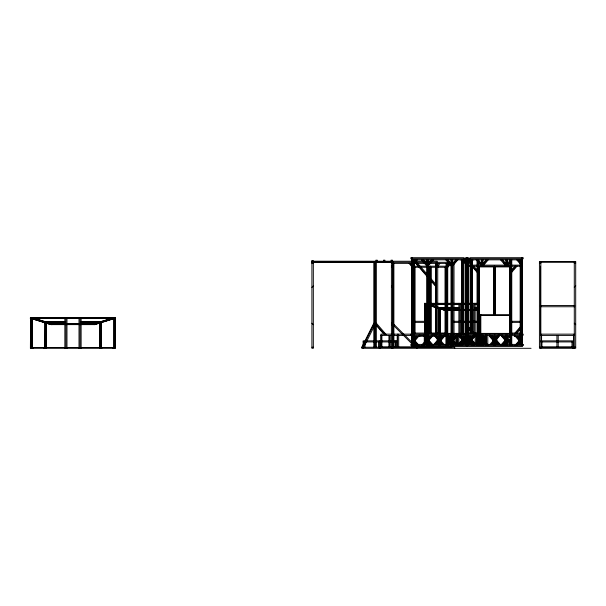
<?xml version="1.0" encoding="UTF-8"?>
<svg xmlns="http://www.w3.org/2000/svg" width="606" height="606" viewBox="0 0 606 606"><rect width="100%" height="100%" fill="white"/><g stroke="black" fill="none" stroke-linecap="round" stroke-linejoin="round"><path stroke-width="0.91" d="M114.201 347.556L114.208 318.612M313.181 261.209L313.181 260.466L311.908 260.466L311.908 348.298L313.325 348.298L313.325 262.3M392.968 347.238L392.953 261.239M30.989 318.203L31.156 317.483L51.881 323.899L51.715 324.611L31.891 318.483M31.52 318.203L31.686 317.483L52.464 323.907L52.245 324.611L52.464 323.907M51.078 324.611L94.794 324.611L115.572 318.188L115.352 317.476L30.52 317.483L30.353 318.203L51.078 324.611L51.245 323.899L65.91 323.899M440.873 308.787L446.274 310.461L446.44 309.742L428.419 304.167M30.618 317.514L30.398 348.298L115.473 348.298L115.352 317.483L94.574 323.907L80.068 323.899M31.315 318.506L31.686 317.483M44.041 322.445L44.261 321.741M45.261 348.298L45.48 322.112M50.162 324.339L50.381 323.627M438.282 308.31L438.502 307.606M439.342 308.325L439.562 307.613L458.886 307.613M439.297 333.398L439.517 307.916M444.198 310.143L444.418 309.439M446.274 310.461L446.493 309.749M531.053 348.298L361.767 348.298L361.767 347.238L363.448 343.92M365.1 340.61L373.804 323.21M362.539 347.238L363.373 345.571M364.623 343.064L373.804 324.718M364.6 345.571L374.19 326.384M436.509 265.867L437.759 263.368M438.509 263.368L436.509 267.367L437.737 267.367L439.736 263.368M413.178 262.33L415.345 259.822M413.883 262.33L415.511 260.451M416.64 259.822L413.178 263.83L413.883 263.83L417.352 259.822M427.556 264.36L431.48 259.822M429.949 262.413L431.071 261.118M432.782 259.822L427.556 265.86L428.26 265.86L433.487 259.822M447.569 265.239L449.197 263.368M447.736 265.867L449.364 263.989M447.736 267.367L450.046 264.701M451.932 264.36L455.863 259.822M454.326 262.413L456.007 260.474M457.159 259.822L451.932 265.86L452.644 265.86L457.871 259.822M470.112 259.822L467.938 262.33L468.65 262.33L470.817 259.822M472.119 259.822L468.65 263.83L467.938 263.83L470.256 261.163L470.203 333.209M416.761 336.269L414.595 338.769L415.299 338.769M418.057 336.269L414.595 340.269L415.299 340.269L418.769 336.269M486.247 259.822L482.323 264.36L483.027 264.36M484.709 262.413L486.391 260.474M487.55 259.822L482.323 265.86L482.323 259.822M483.027 265.86L488.254 259.822M421.412 345.465L426.639 339.436M428.26 338.769L430.427 336.269M422.708 345.465L426.639 340.936M429.51 338.14L430.593 336.891M423.42 345.465L426.783 341.579M428.972 340.269L432.442 336.269L432.442 335.201M433.835 344.405L437.305 340.398L438.714 340.398L435.252 344.405M434.54 344.405L438.009 340.398M441.1 337.08L442.183 335.83M440.456 338.769L442.622 336.269M441.713 337.875L442.865 336.542M441.706 338.14L442.789 336.891M436.547 344.405L438.714 341.905M510.623 259.822L506.699 264.36L507.404 264.36M509.654 261.769L510.775 260.474M510.767 261.163L506.699 265.86L506.699 259.822M507.404 265.86L510.313 262.504M445.789 345.465L451.015 339.436M511.623 270.079L514.986 266.193M447.077 344.799L448.819 342.784M452.644 338.769L454.811 336.269M447.092 345.465L451.015 340.936M511.767 270.73L515.691 266.193M453.894 338.14L454.977 336.891M513.964 268.875L515.706 266.867M447.796 345.465L451.159 341.579M511.767 272.23L516.994 266.193M456.818 336.269L453.349 340.269L452.644 340.269L456.113 336.269L456.113 335.201M458.03 344.405L461.499 340.398L462.211 340.398L458.742 344.405M459.446 344.405L462.34 341.072M460.749 344.405L461.833 343.155M460.166 345.465L465.393 339.436M461.469 345.465L465.393 340.936M462.173 345.465L465.544 341.579M470.112 336.269L467.938 338.769L468.65 338.769L470.817 336.269M468.521 339.602L470.256 337.603M468.65 340.269L472.119 336.269M471.673 337.08L473.294 335.201M471.703 338.542L474.596 335.201M475.301 335.201L471.839 339.209L472.544 339.209L476.013 335.201M482.694 337.519L483.777 336.269M478.498 342.784L480.24 340.777M482.861 338.14L484.489 336.269M478.596 344.17L480.278 342.231M482.899 339.602L485.785 336.269L485.785 335.201M478.748 344.822L480.429 342.875M494.344 338.14L495.973 336.269M494.511 338.769L496.678 336.269M490.019 344.405L492.913 341.072M498.791 335.201L495.329 339.209L496.746 339.209L500.208 335.201M494.511 340.269L497.98 336.269L497.98 335.201M491.322 344.405L492.943 342.526M496.034 339.209L499.503 335.201M492.027 344.405L493.11 343.155M507.078 337.519L508.161 336.269M500.556 345.465L505.783 339.436L506.487 339.436L501.26 345.465M506.699 338.769L508.866 336.269M507.275 339.602L510.169 336.269L501.601 336.269L501.601 335.201M502.563 345.465L506.487 340.936L505.783 340.936M514.933 333.08L520.16 327.043L520.865 327.043L515.638 333.08M519.039 329.846L520.16 328.55L520.865 328.55L516.941 333.08M514.933 345.465L520.16 339.436L520.865 339.436L515.638 345.465M516.941 345.465L520.865 340.936L520.16 340.936M311.908 287.388L313.325 285.888M574.283 287.236L575.7 285.729M93.566 323.899L93.733 324.611L93.513 323.907L114.292 317.483L114.511 318.195M94.634 324.339L113.557 318.483L113.277 317.802L81.128 317.802M114.087 318.483L94.263 324.611L94.097 323.899L114.822 317.483L114.989 318.203M411.55 259.822L522.493 259.822M461.014 260.247L463.128 260.247M467.817 260.247L469.415 260.247M471.127 260.247L473.028 260.247M311.908 261.209L412.163 261.239M413.807 261.239L437.206 261.239L437.206 262.3M392.953 262.3L311.908 262.269L411.928 262.3M414.489 262.3L454.015 262.3M539.423 262.3L575.7 262.3M311.908 263.368L313.325 263.368M391.4 263.368L392.817 263.368M392.968 263.368L411.679 263.368M413.224 263.368L425.011 263.368M429.457 263.368L449.334 263.368M454.015 263.368L454.72 263.368M539.423 263.368L540.84 263.368M574.283 263.368L575.7 263.368M467.938 265.133L520.865 265.133M391.4 265.867L392.817 265.867M413.8 266.193L446.334 266.193L446.334 333.08L413.8 333.08M467.938 266.193L520.865 266.193M478.823 266.905L510.676 266.905M413.8 267.254L446.334 267.254M391.4 267.367L392.817 267.367M391.4 285.888L392.817 285.888L391.4 287.388L392.817 287.388M428.48 303.326L465.635 303.326M468.408 303.326L470.264 303.326M477.005 303.326L473.036 303.326L473.036 333.398M427.677 303.644L458.886 303.644M461.007 303.606L465.635 303.606M468.408 303.606L470.264 303.606M475.165 303.644L477.051 303.644M429.207 304.038L458.886 304.038M461.007 304.045L465.635 304.045M468.408 304.045L470.264 304.045M475.165 304.038L477.013 304.038M428.366 304.356L458.886 304.356M461.007 304.326L465.635 304.326M468.408 304.326L470.264 304.326M475.165 304.356L477.013 304.356M540.355 305.477L574.768 305.477M540.355 306.75L574.768 306.75M475.165 307.613L476.998 307.613M440.577 307.924L458.886 307.924M475.165 307.924L476.99 307.924M443.062 308.325L458.886 308.325M475.165 308.325L477.02 308.325M439.183 308.431L438.653 308.431L438.653 333.398M439.297 308.628L439.827 308.628L439.827 333.398M441.282 308.636L458.886 308.636M475.165 308.636L477.013 308.636M450.841 309.439L445.478 309.439L445.258 310.143L458.886 310.143M452.629 309.439L458.886 309.439M461.007 309.416L465.635 309.416M468.408 309.416L470.264 309.416M475.165 309.439L476.945 309.439M465.635 309.689L452.69 309.749M468.408 309.689L470.264 309.689M473.036 309.689L476.93 309.749M450.917 309.749L445.38 309.742L424.654 303.326L424.435 304.038L445.213 310.461L450.781 310.461M461.007 310.136L465.635 310.136M468.408 310.136L470.264 310.136M475.165 310.143L476.975 310.143M452.576 310.461L465.635 310.431M468.408 310.431L470.264 310.431M473.036 310.461L476.96 310.461M479.437 314.681L510.828 314.681M480.293 315.423L510.184 315.423M64.85 317.802L32.701 317.802L32.482 318.506L64.85 318.506M66.971 317.756L79.007 317.756M66.971 318.476L79.007 318.476M81.128 318.506L113.496 318.506M413.178 321.301L427.344 321.301M451.932 321.301L466.105 321.301M467.938 321.301L470.635 321.301M472.241 321.301L477.619 321.301M511.896 321.301L520.16 321.301M45.526 321.771L64.85 321.771M81.128 321.771L100.452 321.771M64.85 322.081L46.541 322.081L46.321 348.298M81.128 322.081L99.437 322.081L99.657 348.298M413.178 322.362L427.344 322.362M451.932 322.362L466.105 322.362M467.938 322.362L470.635 322.362M472.241 322.362L477.619 322.362M511.896 322.362L520.16 322.362M100.831 322.581L101.361 322.581L101.361 347.556M45.261 322.816L64.85 322.793M81.128 322.793L100.717 322.786L100.717 348.298M391.4 323.21L392.817 323.21L416.837 347.238M51.449 323.589L64.85 323.589M66.971 323.574L79.007 323.574M81.128 323.589L94.528 323.589M65.91 323.846L80.068 323.846M391.4 324.718L392.817 324.718L415.337 347.238M467.938 333.08L477.748 333.08M511.767 333.08L520.865 333.08M424.541 333.398L465.635 333.398M468.408 333.398L470.264 333.398M477.036 333.398L474.097 333.398L474.097 303.326M478.823 333.436L479.437 333.436M480.293 333.398L510.184 333.398M477.748 334.141L380.871 334.141L380.871 340.936M478.664 334.141L510.85 334.141M511.426 334.141L523.205 334.141L523.205 335.201L452.621 335.201M540.84 334.141L574.283 334.141M427.192 335.201L410.838 335.201L410.838 334.141M428.237 335.201L451.568 335.201M380.871 335.413L392.014 335.413M393.589 335.413L412.05 335.413M419.617 335.413L424.344 335.413M431.911 335.413L434.176 335.413M444.206 335.413L448.364 335.413M540.84 335.413L574.283 335.413M419.678 335.535L424.344 335.535M432.108 335.535L434.608 335.535M444.243 335.535L446.751 335.535M427.2 336.269L413.671 336.269L413.671 339.883M428.237 336.269L435.843 336.285M436.062 335.201L436.062 336.269L446.751 336.285M448.258 335.201L448.258 336.269L451.584 336.269M452.621 336.269L457.439 336.269M466.143 336.269L460.893 336.269L460.893 335.201M467.021 336.269L473.15 336.269L473.15 335.201M476.604 336.269L477.316 336.269M478.808 336.269L485.785 336.269M489.413 335.201L489.413 336.269L497.98 336.269M520.372 336.269L514.244 336.269L514.244 335.201M467.817 336.694L469.415 336.694M492.883 338.769L493.587 338.769L491.421 336.269M505.071 338.769L505.783 338.769L503.616 336.269M467.938 339.436L468.65 339.436L473.877 345.465M478.664 339.436L482.111 339.436M506.699 339.436L510.85 339.436M480.694 340.269L481.399 340.269M478.664 340.496L482.111 340.496M506.699 340.496L510.85 340.496M392.211 340.867L363.161 340.867L363.161 348.298M393.302 340.867L397.036 340.867L397.036 347.238M540.84 340.867L573.049 340.867L573.049 348.298M413.883 340.936L413.178 340.936L417.102 345.465M452.644 340.936L451.932 340.936L455.863 345.465L455.81 336.269M363.161 341.928L392.211 341.928M393.302 341.928L397.036 341.928M496.034 341.905L495.329 341.905L497.496 344.405M540.84 341.928L573.049 341.928M464.65 343.7L465.84 343.7M468.211 343.7L469.392 343.7M451.606 344.405L410.838 344.405L410.838 345.465L523.205 345.465L523.205 344.405L482.323 344.405M452.644 344.405L455.417 344.405M456.826 344.405L476.983 344.405M478.013 344.405L480.778 344.405L480.778 339.883M381.242 347.026L395.339 347.026M398.324 347.026L451.682 347.026M541.582 347.026L573.541 347.026M311.908 347.238L313.325 347.238M361.767 347.238L454.72 347.238L454.72 348.298M539.423 347.238L573.049 347.238M574.283 347.238L575.7 347.238M30.398 347.556L115.473 347.556M426.738 303.644L424.654 303.326L424.488 304.045L425.026 304.045L425.192 303.326L445.91 309.742L445.743 310.461L428.624 305.159M429.154 305.159L438.168 307.946M32.421 318.483L38.731 320.43M40.534 320.991L43.231 321.824M45.935 322.665L51.343 324.339M574.283 323.21L575.7 324.718M311.908 323.21L313.325 324.718M518.698 259.822L520.865 262.33L520.16 262.33L519.077 261.08M517.403 259.822L520.865 263.83L520.16 263.83L516.691 259.822M502.563 259.822L506.487 264.36L505.783 264.36L501.851 259.822M503.586 262.504L505.904 265.186M500.556 259.822L505.783 265.86L505.783 259.822M478.179 259.822L481.55 263.708M478.596 261.118L481.399 264.36M479.202 262.504L480.369 263.845M476.172 259.822L477.339 261.163M478.498 262.504L481.399 265.86L481.399 259.822M473.824 266.193L477.748 270.73M475.922 269.435L477.043 270.73M472.521 266.193L477.748 272.23L477.043 272.23L471.816 266.193M463.938 259.822L465.56 261.701M463.226 259.822L465.393 262.33M461.923 259.822L465.393 263.83M517.282 336.269L519.448 338.769M517.115 336.891L518.206 338.14M515.986 336.269L519.448 340.269L518.744 340.269L515.274 336.269M447.796 259.822L451.159 263.708M447.092 259.822L451.015 264.36M447.66 261.163L449.402 263.178M445.789 259.822L451.015 265.86M507.987 340.102L510.313 342.784M507.283 340.102L510.767 344.125M506.699 340.936L510.063 344.822M505.783 340.269L502.313 336.269L502.313 335.201M501.601 336.269L505.071 340.269M500.208 344.405L496.746 340.398L495.329 340.398L498.791 344.405M496.034 340.398L499.503 344.405M491.86 335.83L492.943 337.08M491.178 336.542L492.33 337.875M491.254 336.891L492.345 338.14M423.42 259.822L426.783 263.708M489.413 336.269L492.883 340.269L493.587 340.269L490.125 336.269L490.125 335.201M422.708 259.822L426.639 264.36M423.276 261.163L424.442 262.504M421.412 259.822L426.639 265.86M416.822 262.3L427.185 274.268M428.404 275.677L429.624 277.086M431.449 279.192L436.328 284.828M483.027 339.436L488.254 345.465M415.519 262.3L427.147 275.73M428.374 277.139L429.593 278.555M431.434 280.676L436.328 286.327L435.616 286.327L431.336 281.381M479.232 336.269L481.399 338.769M483.027 340.936L486.951 345.465M415.428 263.012L427.048 276.434M428.275 277.843L429.502 279.26M479.066 336.891L480.149 338.14M482.884 341.579L486.247 345.465M478.513 336.936L480.823 339.602M478.384 337.603L480.119 339.602M473.877 333.08L468.65 327.043L467.938 327.043L469.68 329.058M472.574 333.08L468.65 328.55L467.938 328.55L471.869 333.08M409.754 263.368L411.489 265.367M409.05 263.368L411.936 266.701M476.013 344.405L472.544 340.398L471.839 340.398L475.301 344.405M471.703 341.072L474.596 344.405M471.673 342.526L473.294 344.405M469.105 340.777L470.264 342.117M472.574 345.465L468.65 340.936L467.938 340.936L471.869 345.465M463.938 336.269L465.56 338.14M463.226 336.269L465.393 338.769M461.923 336.269L465.393 340.269M460.749 335.201L461.833 336.459M459.446 335.201L462.34 338.542M458.742 335.201L462.211 339.209L461.499 339.209L458.03 335.201M450.266 336.269L451.349 337.519M457.871 345.465L452.644 339.436L451.932 339.436L457.159 345.465M449.554 336.269L451.182 338.14M449.538 336.936L451.273 338.936M448.258 336.269L451.144 339.602M438.077 336.269L439.698 338.14M437.63 336.459L438.714 337.709M437.365 336.269L439.532 338.769M441.13 341.072L444.024 344.405M437.35 336.936L439.085 338.936M435.252 335.201L438.714 339.209L437.305 339.209L433.835 335.201M436.062 336.269L439.532 340.269M441.1 342.526L442.721 344.405M434.54 335.201L438.009 339.209M440.933 343.155L442.016 344.405M425.882 336.269L426.965 337.519M433.487 345.465L428.26 339.436L427.556 339.436L432.782 345.465M425.177 336.269L426.806 338.14M425.162 336.936L426.321 338.269M426.768 339.602L423.874 336.269L423.874 335.201M427.556 340.936L431.48 345.465M419.11 345.465L413.883 339.436L413.178 339.436L418.405 345.465M376.349 323.21L386.136 334.52M384.204 333.103L385.431 334.52M376.349 324.718L384.272 333.861M376.25 325.422L383.56 333.861M101.513 321.756L101.732 322.468M100.498 322.074L100.717 322.786M95.589 323.589L95.809 324.301M114.292 317.483L114.458 318.203M425.806 304.454L425.813 333.398M31.77 318.65L31.777 347.556M574.283 262.3L574.283 348.298M573.541 335.088L573.541 348.298M571.981 341.928L571.981 347.238M558.202 335.413L558.202 347.026M556.929 335.413L556.929 347.026M541.9 341.928L541.9 347.238M541.582 335.088L541.582 347.374M540.84 262.3L540.84 348.298M540.491 266.208L540.491 334.156M522.834 344.405L522.834 345.465M522.493 257.701L522.493 346.526L411.55 346.526L411.55 257.701M521.789 257.701L521.789 258.762M521.789 259.822L521.789 345.465M520.865 259.822L520.865 334.141M520.865 335.201L520.865 344.405M520.16 259.822L520.16 334.141M520.16 335.201L520.16 344.405M519.66 334.141L519.66 335.201M519.448 336.269L519.448 344.405M518.744 336.269L518.744 338.072M518.744 339.883L518.744 344.405M514.948 335.201L514.948 336.269M511.767 259.822L511.767 265.133M511.767 266.193L511.767 345.465M510.85 259.822L510.85 265.133M510.85 266.193L510.85 345.465M510.676 266.193L510.676 334.141M510.138 259.822L510.138 265.133M510.184 314.681L510.184 334.141M510.138 335.088L510.138 345.465M510.063 266.905L510.063 314.696M509.654 314.681L509.654 334.141M509.532 266.905L509.532 314.696M507.404 259.822L507.404 264.534M507.404 335.201L507.404 345.465M507.313 340.724L507.313 344.405M506.487 335.201L506.487 345.465M505.783 335.201L505.783 345.594M505.071 336.269L505.071 345.594M496.746 338.072L496.746 341.693M496.034 338.981L496.034 344.405M495.541 344.405L495.541 345.465M495.36 266.905L495.36 314.696M495.329 336.269L495.329 344.405M494.746 266.193L494.746 314.696M494.746 333.436L494.746 334.141M494.511 336.269L494.511 344.405M494.405 336.269L494.405 338.072M494.405 339.883L494.314 345.465M494.163 266.193L494.163 315.271M493.602 266.905L493.602 314.696M493.587 336.269L493.587 344.405M492.883 336.269L492.883 338.072M492.883 339.883L492.883 344.405M487.777 335.201L487.777 344.405M486.55 335.201L486.55 344.405M486.02 335.201L486.02 343.488M485.164 336.269L485.164 342.708M484.247 337.186L484.247 344.549M483.543 336.269L483.543 344.549M483.027 259.822L483.027 264.534M483.027 335.201L483.027 345.465M482.111 335.201L482.111 345.465M481.399 335.201L481.399 345.594M480.823 314.681L480.823 334.141M480.778 336.269L480.778 338.072M480.694 336.269L480.694 338.133M480.694 339.996L480.694 345.594M480.293 314.681L480.293 334.141M480.179 314.681L480.179 334.141M480.073 336.269L480.073 338.072M480.073 339.883L480.073 344.405M479.649 314.681L479.649 334.141M479.437 266.905L479.437 334.141M478.823 266.193L478.823 334.141M478.664 259.822L478.664 265.133M478.664 266.193L478.664 345.465M477.748 259.822L477.748 265.133M477.748 266.193L477.748 345.465M477.043 259.822L477.043 265.133M477.043 266.193L477.043 345.465M476.604 335.201L476.604 345.465M476.225 335.201L476.225 344.405M475.165 303.326L475.165 333.398M475.165 335.201L475.165 343.488M472.544 260.247L472.544 332.27M472.544 338.406L472.544 341.837M472.241 336.125L472.241 343.488M471.832 260.247L471.832 333.209M471.839 339.262L471.839 340.973M471.127 261.186L471.127 333.209M471.013 337.042L471.013 344.405M470.483 337.966L470.483 344.405M470.233 258.762L470.233 259.186M470.211 338.406L470.211 344.405M469.885 259.186L469.9 257.701L523.205 257.701L523.205 258.762L410.838 258.762L410.838 257.701L464.143 257.701L464.166 259.186M468.65 259.822L468.65 334.141M468.65 335.201L468.65 344.405M468.476 344.405L468.476 345.465M468.453 259.186L468.438 257.701L465.605 257.701L465.59 259.186M468.438 263.057L468.438 327.596M468.438 329.467L468.438 333.209M468.438 334.141L468.438 335.201M468.438 336.004L468.438 338.072M468.438 341.201L468.438 345.465M467.726 259.822L467.726 334.141M467.726 335.201L467.726 344.405M467.021 257.701L467.021 346.526M466.317 259.822L466.317 334.141M466.317 335.201L466.317 344.405M465.605 263.057L465.605 335.201M465.605 336.004L465.605 338.072M465.605 341.201L465.567 345.465M465.393 259.822L465.393 334.141M465.393 335.201L465.393 344.405M463.817 258.762L463.817 259.186M463.84 261.186L463.84 334.141M463.832 338.406L463.832 341.837M463.56 337.042L463.56 341.648M462.916 260.247L462.916 334.141M463.029 337.042L463.029 344.405M462.211 260.247L462.211 334.141M461.802 336.125L461.802 344.405M461.499 260.247L461.499 334.141M461.499 339.262L461.499 340.973M461.007 303.326L461.007 334.141M459.946 303.326L459.946 334.141M458.886 303.326L458.886 334.141M458.878 335.201L458.878 344.405M457.818 335.201L457.818 344.405M457.439 335.201L457.439 345.465M456.818 335.201L456.727 345.465M454.015 264.307L454.015 334.042M453.97 336.269L453.97 344.405M453.349 336.269L453.349 338.133M453.349 339.996L453.349 345.594M453.265 336.269L453.265 338.072M453.265 342.595L453.265 344.405M452.788 265.246L452.796 335.201M452.644 259.822L452.644 263.587M452.644 265.473L452.644 345.594M451.932 259.822L451.932 345.465M451.015 259.822L451.015 345.465M450.5 338.103L450.5 344.549M449.796 337.186L449.796 344.549M448.879 336.269L448.879 341.784M448.023 335.201L448.023 343.488M447.736 263.368L447.736 343.466M447.493 335.201L447.493 344.405M446.819 263.368L446.819 334.042M446.266 335.201L446.266 344.405M446.107 263.368L446.107 266.193M446.107 334.982L446.107 344.413M445.418 267.254L445.418 333.08M445.062 267.254L445.062 333.08M444.63 335.201L444.63 336.269L441.16 340.269L440.456 340.269L443.918 336.269L443.918 335.201M441.16 336.269L441.16 338.072M441.16 339.883L441.16 344.405M440.706 333.398L440.706 334.141M440.607 334.141L440.607 335.201M440.456 336.269L440.456 344.405M440.357 308.628L440.357 333.398M440.176 333.398L440.176 334.141M439.729 344.405L439.729 345.465M439.645 308.734L439.645 334.141M439.638 336.269L439.638 338.072M439.638 339.883L439.638 344.405M439.532 336.269L439.532 344.405M439.38 334.141L439.38 335.201M438.903 308.507L438.903 333.398M438.714 336.269L438.714 344.405M438.502 344.405L438.502 345.465M438.009 338.981L438.009 344.405M437.737 267.132L437.737 334.042M437.305 338.981L437.305 340.784M437.305 342.595L437.305 344.405M436.509 263.368L436.509 334.042M435.979 263.368L435.979 334.042M435.578 263.246L435.578 284.009M435.578 285.896L435.578 334.027M431.73 335.201L431.73 336.269L428.26 340.269L428.26 265.473M431.32 267.254L431.32 333.08M430.396 266.193L430.396 333.08M430.093 266.193L430.093 333.08M429.169 267.254L429.169 333.08M428.972 336.269L428.972 338.133M428.972 339.996L428.972 345.594M428.821 267.254L428.821 333.08M428.419 334.141L428.419 335.201M428.26 259.822L428.26 263.587M428.26 341.701L428.26 345.594M427.556 259.822L427.556 345.465M426.738 338.883L426.738 344.405M426.639 259.822L426.639 345.465M426.245 304.257L426.245 333.398M425.738 336.307L425.738 344.344M425.071 334.141L425.071 304.06L424.541 304.06L424.541 334.141M424.639 336.307L424.639 341.67M424.268 336.307L424.268 342.557M419.799 335.201L419.799 336.269M419.094 335.201L419.094 336.269M416.883 347.238L416.883 348.298M415.299 336.269L415.299 344.405M415.072 267.254L415.072 333.08M414.595 336.269L414.595 344.405M414.383 334.141L414.383 335.201M414.14 263.368L414.156 334.141M413.883 259.822L413.883 261.709M413.883 263.587L413.883 334.141M413.883 335.201L413.883 344.405M413.671 341.693L413.671 344.405M413.178 259.822L413.178 334.141M413.178 335.201L413.178 344.405M412.254 257.701L412.254 258.762M412.254 259.822L412.254 345.465M398.695 335.413L398.695 347.374M398.233 334.141L398.233 335.413M397.589 334.141L397.589 347.374M397.218 335.413L397.218 347.374M395.816 340.867L395.816 347.238M395.286 341.928L395.286 347.238M393.885 263.368L393.885 347.238M392.817 262.3L392.817 348.298M392.461 261.239L392.461 260.179L391.052 260.179L391.052 261.239M391.4 262.3L391.4 348.298M390.196 335.413L390.196 347.026M389.552 335.413L389.552 347.026M388.916 335.413L388.916 347.026M384.878 261.247L384.878 260.186L383.469 260.186L383.469 261.247M381.886 335.088L381.886 347.352M381.469 341.928L381.469 347.238M381.242 335.413L381.242 347.374M380.939 341.928L380.939 347.238M380.492 340.867L380.492 348.298M379.265 340.867L379.265 348.298M378.735 341.928L378.735 347.238M377.296 261.254L377.296 260.194L375.879 260.194L375.879 261.254M376.349 262.3L376.349 347.238M375.425 262.3L375.425 347.352M374.508 262.3L374.508 347.352M373.804 262.3L373.804 347.352M364.918 341.928L364.918 347.238M363.691 341.928L363.691 347.238M312.022 261.239L312.022 262.3M114.943 318.385L114.943 348.298M113.883 347.556L113.883 348.298M113.769 318.415L113.769 347.556M112.822 347.556L112.822 348.298M101.778 347.556L101.778 348.298M101.46 322.551L101.46 347.556M100.187 322.786L100.187 348.298M81.128 317.483L81.128 348.298M80.068 317.483L80.068 348.298M79.007 317.483L79.007 348.298M66.971 317.483L66.971 348.298M65.91 317.483L65.91 348.298M64.85 317.483L64.85 348.298M45.791 322.786L45.897 348.298M44.518 322.551L44.518 347.556M43.988 347.556L43.988 348.298M33.163 347.556L33.163 348.298M32.307 347.556L32.307 348.298M32.209 318.415L32.209 347.556M32.095 347.556L32.095 348.298M31.679 318.415L31.679 347.556M31.042 318.415L31.035 348.298M425.723 303.326L425.556 304.045L425.723 303.326M445.38 309.742L445.213 310.461L445.433 309.749M30.52 317.483L30.3 318.195L51.169 324.649L51.389 323.945L30.52 317.483M575.7 261.557L539.423 261.557L539.423 348.298L575.7 348.298L575.7 261.557M94.794 324.611L94.574 323.907L94.794 324.611"/></g></svg>
